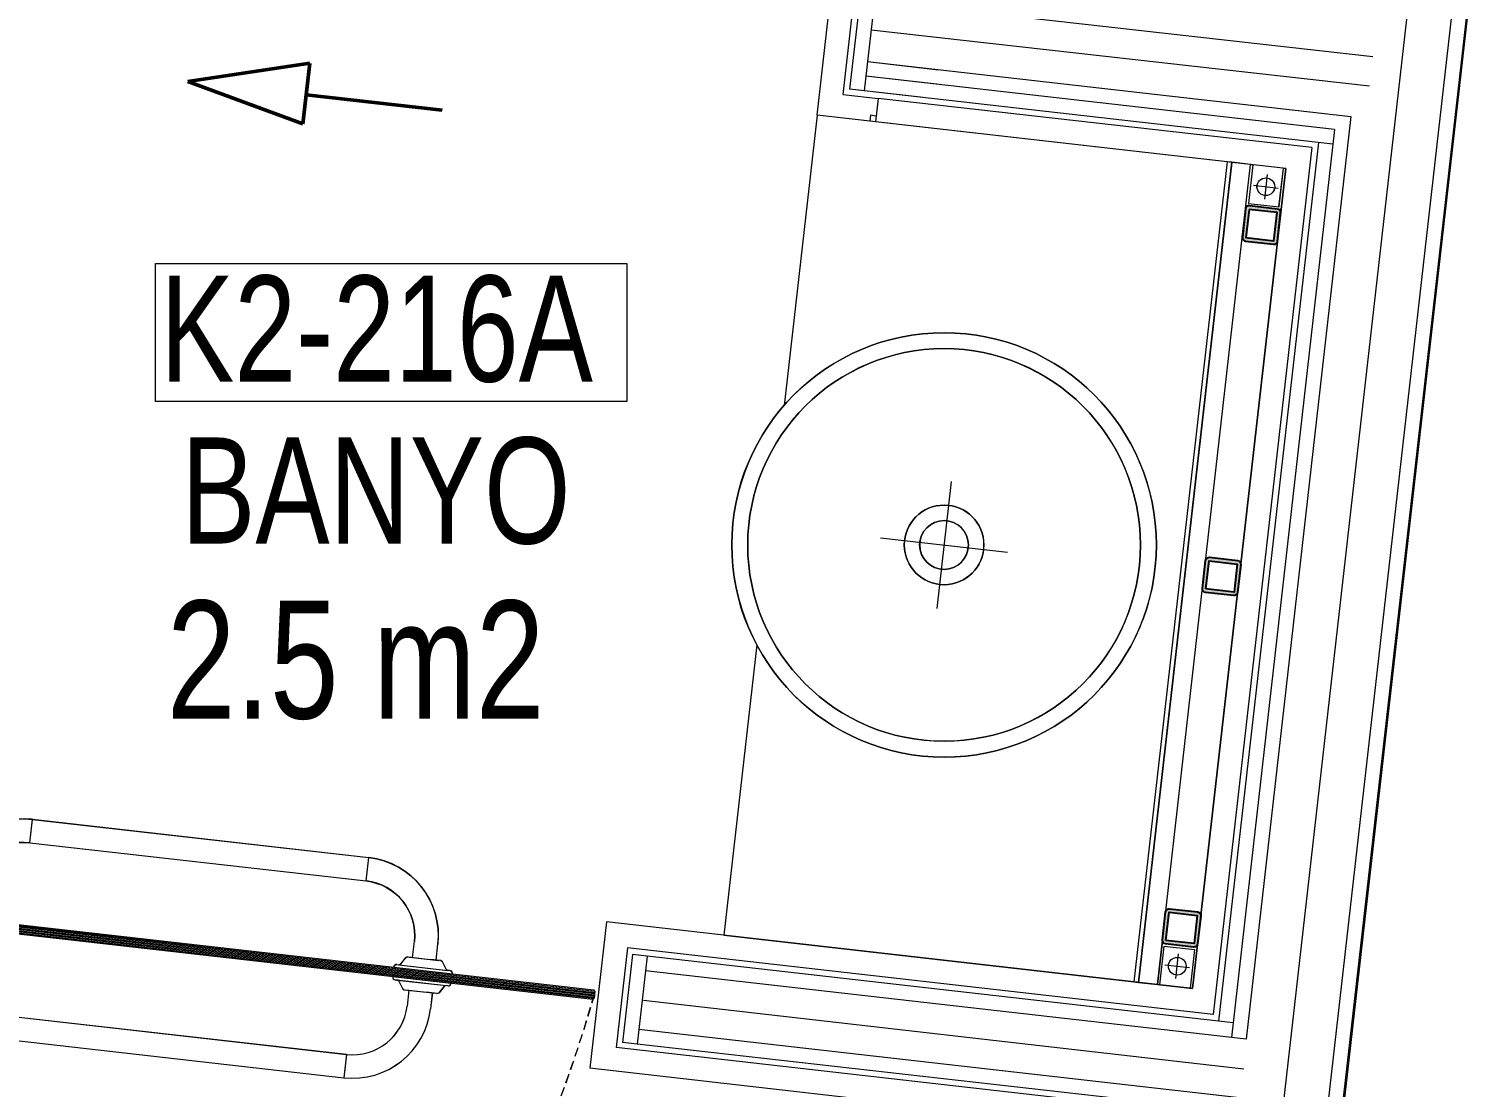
# Model space of a CAD drawing. Header units: millimetres. Extents: x 26282 to 30760, y 1404 to 4574.
# Drawn here: x 29910.3 to 30032.8, y 3835.8 to 3925.6 of the extents above; entities that cross this region are included whole.
import ezdxf

# ---------------------------------------------------------------- set-up
doc = ezdxf.new("R2010")
doc.units = ezdxf.units.MM
doc.header["$LTSCALE"] = 0.25
doc.linetypes.add('HIDDEN2', pattern=[4.7625, 3.175, -1.5875])
for name, color, linetype, lineweight in [('(YP-ZC) A-FURNITURE', 33, 'Continuous', 20), ('(YP-ZC) A-LW13', 148, 'Continuous', 13), ('(YP-ZC) A-SANITARY', 120, 'Continuous', 20), ('AB-DUV', 4, 'Continuous', 50), ('DOOR-INT (3RDF)', 157, 'Continuous', 15), ('FURNITURE (3RDF)', 43, 'Continuous', 20), ('ID-ALCIPAN', 124, 'Continuous', 20), ('ID-HATCH', 252, 'Continuous', 18), ('LIGHTENING FIXTURE (3RDF)', 50, 'Continuous', 20), ('METAL PROFILE (3RDF)', 251, 'Continuous', 18), ('MIRROR (3RDF)', 150, 'Continuous', 9), ('SANITARY-ACCESSORIES(3RDF)', 2, 'Continuous', 9), ('TEXT-GNRL (3RDF)', 254, 'Continuous', 15), ('WALL CLADDING (3RDF)', 43, 'Continuous', 13), ('WALLPAPER (3RDF)', 63, 'Continuous', 13), ('WOOD (3RDF)', 45, 'Continuous', 15)]:
    doc.layers.add(name, color=color, linetype=linetype, lineweight=lineweight)
doc.layers.add('ID-PROFIL', color=145, linetype='Continuous')
doc.layers.add('WALL COVERING_MARBLE (3RDF)', color=246, linetype='Continuous')
doc.styles.add('M-IKI-50', font='arial.ttf', dxfattribs={"width": 0.75, "height": 10})
doc.styles.add('M-UC-50', font='arial.ttf', dxfattribs={"width": 0.75, "height": 15})
doc.linetypes.add('BATTING', pattern='A,0.0001,-0.1,[134,ltypeshp.shx,S=0.1,R=0,X=-0.1,Y=0],-0.2,[134,ltypeshp.shx,S=0.1,R=180,X=0.1,Y=0],-0.1', length=0.4001)

# ---------------------------------------------------------------- blocks, each defined once
blk = doc.blocks.new('A$C52024FE6')
blk.add_line((11.6, -2.7, 0), (11.6, 2.48, 0))
at = {"elevation": 0}
blk.add_lwpolyline([(21.7, 0), (11.6, 2.48)], dxfattribs=at)
for points in [[(0, 0), (11.6, 0)], [(0, 0), (11.6, 0)], [(21.7, 0), (11.6, -2.7)]]:
    blk.add_lwpolyline(points)
blk = doc.blocks.new('ZERGTEZTY')
at = {"layer": 'SANITARY-ACCESSORIES(3RDF)'}
for p, q in [((12647.41, 1641.18), (12642.41, 1641.18)), ((12682.41, 1641.18), (12687.41, 1641.18)), ((12682.41, 1641.18), (12687.41, 1641.18)), ((12642.66, 1640.93), (12642.81, 1640.93)), ((12647.02, 1640.93), (12642.81, 1640.93)), ((12642.97, 1640.85), (12643.35, 1640.26)), ((12643.52, 1640.18), (12644.41, 1640.18)), ((12646.16, 1640.18), (12643.66, 1640.18)), ((12643.91, 1640.18), (12643.91, 1638.83)), ((12646.31, 1640.18), (12644.41, 1640.18)), ((12645.91, 1640.18), (12645.91, 1638.83)), ((12646.85, 1640.85), (12646.47, 1640.26)), ((12647.16, 1640.93), (12647.02, 1640.93)), ((12682.66, 1640.93), (12682.81, 1640.93)), ((12682.66, 1640.93), (12682.81, 1640.93)), ((12682.81, 1640.93), (12687.02, 1640.93)), ((12682.81, 1640.93), (12687.02, 1640.93)), ((12682.97, 1640.85), (12683.35, 1640.26)), ((12683.52, 1640.18), (12685.41, 1640.18)), ((12683.66, 1640.18), (12686.16, 1640.18)), ((12683.91, 1640.18), (12683.91, 1638.83)), ((12686.31, 1640.18), (12685.41, 1640.18)), ((12685.91, 1640.18), (12685.91, 1638.83)), ((12686.85, 1640.85), (12686.47, 1640.26)), ((12687.16, 1640.93), (12687.02, 1640.93)), ((12687.16, 1640.93), (12687.02, 1640.93)), ((12650.56, 1634.18), (12650.56, 1632.18)), ((12650.56, 1634.18), (12679.26, 1634.18)), ((12679.26, 1634.18), (12679.26, 1632.18)), ((12679.26, 1634.18), (12679.26, 1632.18)), ((12650.56, 1632.18), (12679.26, 1632.18))]:
    blk.add_line(p, q, dxfattribs=at)
for centre, radius, start, end in [((12642.66, 1641.18), 0.25, 179.9982, 269.9982), ((12647.16, 1641.18), 0.25, 269.9982, 359.9982), ((12682.66, 1641.18), 0.25, 179.9982, 269.9982), ((12682.66, 1641.18), 0.25, 179.9982, 269.9982), ((12687.16, 1641.18), 0.25, 269.9982, 359.9982), ((12687.16, 1641.18), 0.25, 269.9982, 359.9982), ((12642.81, 1640.73), 0.2, 35.5359, 89.9982), ((12643.52, 1640.38), 0.2, 215.5359, 269.9982), ((12646.31, 1640.38), 0.2, 269.9982, 324.4605), ((12647.02, 1640.73), 0.2, 89.9982, 144.4605), ((12682.81, 1640.73), 0.2, 35.5359, 89.9982), ((12682.81, 1640.73), 0.2, 35.5359, 89.9982), ((12683.52, 1640.38), 0.2, 215.5359, 269.9982), ((12686.31, 1640.38), 0.2, 269.9982, 324.4605), ((12687.02, 1640.73), 0.2, 89.9982, 144.4605), ((12687.02, 1640.73), 0.2, 89.9982, 144.4605), ((12650.56, 1638.83), 6.65, 179.9982, 269.9982), ((12650.56, 1638.83), 4.65, 179.9982, 269.9982), ((12679.26, 1638.83), 4.65, 269.9982, 359.9982), ((12679.26, 1638.83), 6.65, 269.9982, 359.9982)]:
    blk.add_arc(centre, radius, start, end, dxfattribs=at)
blk = doc.blocks.new('A$C3AC107B1')
for p, q in [((0.05, 69.5), (3.55, 69.5)), ((3.35, 69.68), (0.25, 69.68)), ((1.35, 69), (1.35, 69.5)), ((2.25, 69), (2.25, 69.5))]:
    blk.add_line(p, q)
at = {"linetype": 'Continuous'}
for p, q in [((0.9, 68.8), (0.9, 66.3)), ((2.5, 69), (1.1, 69)), ((1.3, 66.1), (1.3, 68.6)), ((2.7, 68.6), (1.3, 68.6)), ((2.3, 66.1), (2.3, 68.58)), ((2.7, 68.58), (2.3, 68.58)), ((2.7, 68.8), (2.7, 68.6)), ((2.7, 68.58), (2.7, 66.3)), ((1.3, 66.1), (1.1, 66.1)), ((2.5, 66.1), (2.3, 66.1))]:
    blk.add_line(p, q, dxfattribs=at)
at = {"color": 141}
for p, q in [((1.5, 68.3), (1.4, 68.2)), ((1.4, 68.2), (1.4, 0.1)), ((1.5, 68.3), (2.1, 68.3)), ((1.5, 68.3), (1.5, 0)), ((1.6, 68.3), (1.6, 0)), ((1.7, 68.3), (1.7, 0)), ((1.8, 68.3), (1.8, 0)), ((1.9, 68.3), (1.9, 0)), ((2, 68.3), (2, 0)), ((2.1, 68.3), (2.2, 68.2)), ((2.1, 68.3), (2.1, 0)), ((2.2, 68.2), (2.2, 0.1)), ((1.5, 0), (1.4, 0.1)), ((2.1, 0), (2.2, 0.1))]:
    blk.add_line(p, q, dxfattribs=at)
at = {"color": 251, "linetype": 'HIDDEN2'}
blk.add_lwpolyline([(1.75, 68.3), (47.67, 17.75)], dxfattribs=at)
at = {"color": 141}
blk.add_lwpolyline([(1.5, 0), (2.1, 0)], dxfattribs=at)
for centre, start, end in [((0.25, 69.48), 90, 173.8235), ((3.35, 69.48), 6.1765, 90)]:
    blk.add_arc(centre, 0.2, start, end)
at = {"linetype": 'Continuous'}
for centre, start, end in [((1.1, 68.8), 90, 180), ((2.5, 68.8), 0, 90), ((1.1, 66.3), 180, 270), ((2.5, 66.3), 270, 0)]:
    blk.add_arc(centre, 0.2, start, end, dxfattribs=at)
at = {"color": 251, "linetype": 'HIDDEN2'}
blk.add_arc((-18.41, 120.46), 122.13, 279.4986, 302.755, dxfattribs=at)
at = {"layer": 'SANITARY-ACCESSORIES(3RDF)', "rotation": 270}
blk.add_blockref('ZERGTEZTY', (-1639.78, 12699.59), dxfattribs=at)
at = {"layer": 'SANITARY-ACCESSORIES(3RDF)', "xscale": -1, "rotation": 90}
blk.add_blockref('ZERGTEZTY', (1643.38, 12699.59), dxfattribs=at)
blk = doc.blocks.new('A$C6BA37630')
for p, q in [((200, 260.2), (200, 139.8)), ((139.8, 200), (260.2, 200))]:
    blk.add_line(p, q)
for radius in [200, 185, 37.5, 23]:
    blk.add_circle((200, 200), radius)
blk = doc.blocks.new('40x40 profil')
at = {"layer": 'ID-PROFIL'}
h = blk.add_hatch(color=256, dxfattribs=at)
h.paths.add_polyline_path([(1.6, 4), (-1.6, 4, 0.414214), (-2, 3.6), (-2, 0.4, 0.414214), (-1.6, 0), (1.6, 0, 0.414214), (2, 0.4), (2, 3.6, 0.414214)])
h.paths.add_polyline_path([(1.6, 3.6), (-1.6, 3.6), (-1.6, 0.4), (1.6, 0.4)], flags=16)
blk.add_lwpolyline([(1.6, 4), (-1.6, 4, 0.414214), (-2, 3.6), (-2, 0.4, 0.414214), (-1.6, 0), (1.6, 0, 0.414214), (2, 0.4), (2, 3.6, 0.414214)], format="xyb", close=True, dxfattribs=at)
blk.add_lwpolyline([(1.6, 3.6), (-1.6, 3.6), (-1.6, 0.4), (1.6, 0.4)], close=True, dxfattribs=at)
blk = doc.blocks.new('BANYODOLAP-208-216')
at = {"layer": '(YP-ZC) A-FURNITURE'}
blk.add_lwpolyline([(45.22, 3.18), (70, 3.18), (70, 43.18), (0, 43.18), (0, 3.18), (24.78, 3.18)], dxfattribs=at)
at = {"layer": 'LIGHTENING FIXTURE (3RDF)'}
for p, q in [((0.68, 41.68, 0), (2.78, 41.68, 0)), ((1.73, 40.63, 0), (1.73, 42.73, 0)), ((69.32, 41.68, 0), (67.22, 41.68, 0)), ((68.27, 40.63, 0), (68.27, 42.73, 0))]:
    blk.add_line(p, q, dxfattribs=at)
for centre in [(1.73, 41.68, 0), (68.27, 41.68, 0)]:
    blk.add_circle(centre, 0.75, dxfattribs=at)
at = {"layer": 'MIRROR (3RDF)', "color": 8, "extrusion": (-1.27097e-10, -3.12201e-07, 1), "elevation": 0}
blk.add_lwpolyline([(3.3, 40.38), (3.3, 42.98), (0, 42.98), (0, 43.18), (3.5, 43.18), (3.5, 40.18), (0, 40.18), (0, 40.38)], close=True, dxfattribs=at)
at = {"layer": 'MIRROR (3RDF)', "color": 8, "extrusion": (1.27097e-10, -3.12201e-07, 1), "elevation": 0}
blk.add_lwpolyline([(66.7, 40.38), (66.7, 42.98), (70, 42.98), (70, 43.18), (66.5, 43.18), (66.5, 40.18), (70, 40.18), (70, 40.38)], close=True, dxfattribs=at)
at = {"layer": 'MIRROR (3RDF)', "elevation": 0}
blk.add_lwpolyline([(70, 38.18), (70, 38.58), (0, 38.58), (0, 38.18)], close=True, dxfattribs=at)
at = {"layer": 'WALL CLADDING (3RDF)', "elevation": 0}
blk.add_lwpolyline([(70, 38.58), (70, 40.18), (0, 40.18), (0, 38.58)], close=True, dxfattribs=at)
at = {"layer": '(YP-ZC) A-SANITARY', "extrusion": (-4.79947e-07, 0, -1), "xscale": 0.0900000000000004, "yscale": 0.0900000000000004, "zscale": -0.0900000000000004, "rotation": 180}
blk.add_blockref('A$C6BA37630', (-17, 36, 0), dxfattribs=at)
at = {"layer": 'METAL PROFILE (3RDF)', "xscale": 0.7499999999863942, "yscale": 0.7499999999863942, "zscale": 0.7499999999863942, "rotation": 180}
blk.add_blockref('40x40 profil', (5, 43.18, 0), dxfattribs=at)
at = {"layer": 'METAL PROFILE (3RDF)', "extrusion": (0, 0, -1), "xscale": 0.7499999999863942, "yscale": 0.7499999999863942, "zscale": -0.7499999999863942, "rotation": 180}
for p in [(-35, 43.18, 0), (-65, 43.18, 0)]:
    blk.add_blockref('40x40 profil', p, dxfattribs=at)
blk = doc.blocks.new('A$C187D15ED')
at = {"layer": '(YP-ZC) A-LW13', "ltscale": 0.25}
blk.add_line((10453.87, 3718.18, 0), (10411.6, 3722.94, 0), dxfattribs=at)
at = {"layer": 'ID-ALCIPAN', "ltscale": 0.25}
for p, q in [((10411.05, 3729.1, 0), (10409.49, 3715.44, 0)), ((10412.15, 3727.72, 0), (10410.74, 3715.3, 0)), ((10462.25, 3725.8, 0), (10440.24, 3532.16, 0)), ((10460.73, 3723.46, 0), (10439.14, 3533.54, 0)), ((10411.02, 3717.79, 0), (10417.03, 3717.1, 0)), ((10411.02, 3717.79, 0), (10452, 3713.13, 0)), ((10416.89, 3715.86, 0), (10410.88, 3716.54, 0)), ((10450.62, 3712.03, 0), (10410.88, 3716.54, 0)), ((10415.51, 3714.76, 0), (10409.49, 3715.44, 0)), ((10450.48, 3710.79, 0), (10409.49, 3715.44, 0)), ((10452, 3713.13, 0), (10443.11, 3634.88, 0)), ((10450.62, 3712.03, 0), (10441.87, 3635.02, 0)), ((10449.24, 3710.93, 0), (10440.77, 3636.41, 0)), ((10391.09, 3642.05, 0), (10390.24, 3634.6, 0)), ((10442.01, 3636.26, 0), (10391.09, 3642.05, 0)), ((10392.33, 3641.91, 0), (10391.48, 3634.46, 0)), ((10443.11, 3634.88, 0), (10392.19, 3640.67, 0)), ((10442.55, 3629.91, 0), (10391.62, 3635.7, 0)), ((10441.16, 3628.81, 0), (10390.24, 3634.6, 0))]:
    blk.add_line(p, q, dxfattribs=at)
at = {"layer": 'ID-HATCH', "linetype": 'BATTING', "lineweight": 0, "ltscale": 7.3}
blk.add_line((10456.86, 3722.64, 0), (10435.85, 3537.83, 0), dxfattribs=at)
at = {"layer": 'ID-HATCH', "linetype": 'BATTING', "lineweight": 0, "ltscale": 4.5}
for p, q in [((10453.59, 3715.7, 0), (10411.32, 3720.46, 0)), ((10392.01, 3638.18, 55.76), (10442.93, 3632.36, 55.76))]:
    blk.add_line(p, q, dxfattribs=at)
at = {"layer": 'TEXT-GNRL (3RDF)', "linetype": 'Continuous'}
blk.add_lwpolyline([(10350.63, 3700.67), (10390.6, 3700.67), (10390.6, 3688.95), (10350.63, 3688.95)], close=True, dxfattribs=at)
at = {"layer": 'WALL COVERING_MARBLE (3RDF)', "lineweight": 0}
for p, q in [((10448.69, 3710.49, 0), (10411.92, 3714.66, 0)), ((10446.47, 3708.72, 0), (10411.7, 3712.68, 0)), ((10448.69, 3710.49, 0), (10440.33, 3636.96, 0)), ((10446.47, 3708.72, 0), (10438.57, 3639.17, 0)), ((10388.88, 3644.82, 0), (10387.47, 3632.4, 0)), ((10438.57, 3639.17, 0), (10388.88, 3644.82, 0)), ((10390.65, 3642.61, 0), (10389.69, 3634.16, 0)), ((10440.33, 3636.96, 0), (10390.65, 3642.61, 0)), ((10439.37, 3628.51, 0), (10389.69, 3634.16, 0)), ((10437.16, 3626.75, 0), (10387.47, 3632.4, 0))]:
    blk.add_line(p, q, dxfattribs=at)
at = {"layer": 'WALL COVERING_MARBLE (3RDF)', "lineweight": 0, "elevation": 0}
blk.add_lwpolyline([(10411.92, 3714.66), (10411.7, 3712.68)], dxfattribs=at)
at = {"layer": 'WALLPAPER (3RDF)'}
blk.add_line((10462.36, 3725.89, 0), (10440.33, 3532.05, 0), dxfattribs=at)
at = {"layer": 'WOOD (3RDF)'}
for p, q in [((10406.73, 3713.24, 0), (10408.85, 3731.87, 0)), ((10408.94, 3715, 0), (10410.61, 3729.66, 0)), ((10408.94, 3715, 0), (10411.92, 3714.66, 0)), ((10411.92, 3714.66, 0), (10411.75, 3713.17, 0)), ((10411.2, 3712.73, 0), (10406.73, 3713.24, 0)), ((10411.26, 3713.23, 0), (10411.2, 3712.73, 0)), ((10411.75, 3713.17, 0), (10411.26, 3713.23, 0))]:
    blk.add_line(p, q, dxfattribs=at)
at = {"rotation": 173.5167870217453}
blk.add_blockref('A$C52024FE6', (10374.94, 3713.66, -42.27), dxfattribs=at)
at = {"layer": 'DOOR-INT (3RDF)', "xscale": -1, "rotation": 83.51685449552494}
blk.add_blockref('A$C3AC107B1', (10388.06, 3640.43, 0), dxfattribs=at)
at = {"layer": 'FURNITURE (3RDF)', "rotation": 263.516787021782}
blk.add_blockref('BANYODOLAP-208-216', (10403.57, 3713.6, 0), dxfattribs=at)
at = {"layer": 'TEXT-GNRL (3RDF)', "linetype": 'Continuous', "width": 0.75}
for s, height, style, p in [('K2-216A', 9, 'M-UC-50', (10351.03, 3690.64)), ('BANYO', 9, 'M-UC-50', (10352.82, 3676.91)), ('2.5 m2', 10, 'M-IKI-50', (10351.6, 3662.07))]:
    blk.add_text(s, height=height, dxfattribs=dict(at, style=style)).set_placement(p)

msp = doc.modelspace()

# ---------------------------------------------------------------- block references
at = {"layer": 'AB-DUV', "ltscale": 100}
msp.add_blockref('A$C187D15ED', (19570.424, 205.028, 5.126), dxfattribs=at)

# ---------------------------------------------------------------- next in the draw order: hatches: boundary and pattern name
at = {"layer": 'ID-PROFIL'}
h = msp.add_hatch(color=256, dxfattribs=at)
h.paths.add_polyline_path([(30013.485, 3910.316), (30013.214, 3907.931, 0.4142136), (30013.478, 3907.599), (30015.863, 3907.328, 0.4142136), (30016.195, 3907.592), (30016.466, 3909.977, 0.4142136), (30016.202, 3910.309), (30013.817, 3910.58, 0.4142136)])
h.paths.add_polyline_path([(30013.783, 3910.282), (30013.512, 3907.897), (30015.897, 3907.626), (30016.168, 3910.011)], flags=16)
h = msp.add_hatch(color=256, dxfattribs=at)
h.paths.add_polyline_path([(30009.829, 3878.121), (30010.1, 3880.505, -0.4142136), (30010.432, 3880.77), (30012.817, 3880.499, -0.4142136), (30013.081, 3880.167), (30012.81, 3877.782, -0.4142136), (30012.478, 3877.518), (30010.093, 3877.789, -0.4142136)])
h.paths.add_polyline_path([(30010.127, 3878.087), (30010.398, 3880.472), (30012.783, 3880.201), (30012.512, 3877.816)], flags=16)
h = msp.add_hatch(color=256, dxfattribs=at)
h.paths.add_polyline_path([(30006.441, 3848.315), (30006.712, 3850.699, -0.4142136), (30007.044, 3850.963), (30009.428, 3850.692, -0.4142136), (30009.692, 3850.36), (30009.421, 3847.976, -0.4142136), (30009.09, 3847.712), (30006.705, 3847.983, -0.4142136)])
h.paths.add_polyline_path([(30006.739, 3848.281), (30007.01, 3850.665), (30009.394, 3850.394), (30009.123, 3848.01)], flags=16)

# ---------------------------------------------------------------- next in the draw order: linework, layer by layer
at = {"layer": '(YP-ZC) A-FURNITURE', "elevation": 5.126}
msp.add_lwpolyline([(29972.047, 3873.341), (29969.248, 3848.716), (30008.992, 3844.2), (30016.896, 3913.752), (29977.152, 3918.268), (29974.354, 3893.643)], dxfattribs=at)
at = {"layer": '(YP-ZC) A-SANITARY', "extrusion": (-5.41918e-08, -4.76877e-07, 1)}
for p, q in [((29988.537, 3887.204, 5.126), (29987.313, 3876.433, 5.126)), ((29982.54, 3882.431, 5.126), (29993.311, 3881.207, 5.126))]:
    msp.add_line(p, q, dxfattribs=at)
for radius in [18, 16.65, 3.375, 2.07]:
    msp.add_circle((29987.925, 3881.819, 5.123), radius, dxfattribs=at)
at = {"layer": 'AB-DUV'}
msp.add_line((29934.147, 3922.68, -37.14), (29933.563, 3917.535, -37.14), dxfattribs=at)
at = {"layer": 'AB-DUV', "elevation": -37.14}
for points in [[(29923.808, 3921.141), (29934.147, 3922.68)], [(29923.808, 3921.141), (29933.563, 3917.535)], [(29945.366, 3918.691), (29933.843, 3920.001)], [(29945.366, 3918.691), (29933.843, 3920.001)]]:
    msp.add_lwpolyline(points, dxfattribs=at)
at = {"layer": 'DOOR-INT (3RDF)', "color": 141}
for p, q in [((29890.431, 3851.483, 5.126), (29958.294, 3843.771, 5.126)), ((29890.442, 3851.583, 5.126), (29958.306, 3843.871, 5.126)), ((29890.454, 3851.682, 5.126), (29958.317, 3843.97, 5.126)), ((29890.564, 3851.77, 5.126), (29958.229, 3844.081, 5.126)), ((29890.386, 3851.086, 5.126), (29958.249, 3843.374, 5.126)), ((29890.397, 3851.185, 5.126), (29958.261, 3843.473, 5.126)), ((29890.409, 3851.284, 5.126), (29958.272, 3843.573, 5.126)), ((29890.42, 3851.384, 5.126), (29958.283, 3843.672, 5.126)), ((29890.474, 3850.975, 5.126), (29958.139, 3843.286, 5.126)), ((29958.249, 3843.374, 5.126), (29958.139, 3843.286, 5.126)), ((29958.317, 3843.97, 5.126), (29958.229, 3844.081, 5.126))]:
    msp.add_line(p, q, dxfattribs=at)
at = {"layer": 'DOOR-INT (3RDF)', "color": 141, "elevation": 5.126}
msp.add_lwpolyline([(29958.317, 3843.97), (29958.249, 3843.374)], dxfattribs=at)
at = {"layer": 'DOOR-INT (3RDF)', "color": 251, "linetype": 'HIDDEN2'}
msp.add_arc((29840.875, 3877.349, 5.126), 122.135, 320.76181, 344.01829, dxfattribs=at)
at = {"layer": 'ID-PROFIL', "elevation": 5.126}
for points in [[(30013.485, 3910.316), (30013.214, 3907.931, 0.4142136), (30013.478, 3907.599), (30015.863, 3907.328, 0.4142136), (30016.195, 3907.592), (30016.466, 3909.977, 0.4142136), (30016.202, 3910.309), (30013.817, 3910.58, 0.4142136)], [(30009.829, 3878.121), (30010.1, 3880.505, -0.4142136), (30010.432, 3880.77), (30012.817, 3880.499, -0.4142136), (30013.081, 3880.167), (30012.81, 3877.782, -0.4142136), (30012.478, 3877.518), (30010.093, 3877.789, -0.4142136)], [(30006.441, 3848.315), (30006.712, 3850.699, -0.4142136), (30007.044, 3850.963), (30009.428, 3850.692, -0.4142136), (30009.692, 3850.36), (30009.421, 3847.976, -0.4142136), (30009.09, 3847.712), (30006.705, 3847.983, -0.4142136)]]:
    msp.add_lwpolyline(points, format="xyb", close=True, dxfattribs=at)
for points in [[(30013.783, 3910.282), (30013.512, 3907.897), (30015.897, 3907.626), (30016.168, 3910.011)], [(30010.127, 3878.087), (30010.398, 3880.472), (30012.783, 3880.201), (30012.512, 3877.816)], [(30006.739, 3848.281), (30007.01, 3850.665), (30009.394, 3850.394), (30009.123, 3848.01)]]:
    msp.add_lwpolyline(points, close=True, dxfattribs=at)
at = {"layer": 'LIGHTENING FIXTURE (3RDF)'}
for p, q in [((30015.329, 3913.245, 5.126), (30015.091, 3911.159, 5.126)), ((30014.166, 3912.321, 5.126), (30016.253, 3912.083, 5.126)), ((30007.58, 3845.046, 5.126), (30007.816, 3847.133, 5.126)), ((30006.655, 3846.208, 5.126), (30008.742, 3845.971, 5.126))]:
    msp.add_line(p, q, dxfattribs=at)
for centre in [(30015.21, 3912.202, 5.126), (30007.698, 3846.089, 5.126)]:
    msp.add_circle(centre, 0.75, dxfattribs=at)
at = {"layer": 'MIRROR (3RDF)', "elevation": 5.126}
msp.add_lwpolyline([(30004.024, 3844.764), (30004.422, 3844.719), (30012.326, 3914.271), (30011.928, 3914.317)], close=True, dxfattribs=at)
at = {"layer": 'MIRROR (3RDF)', "color": 8, "extrusion": (-3.1019e-07, 3.53775e-08, 1), "elevation": 5.117}
msp.add_lwpolyline([(30013.74, 3910.789), (30016.323, 3910.495), (30016.698, 3913.775), (30016.896, 3913.752), (30016.499, 3910.273), (30013.519, 3910.613), (30013.915, 3914.091), (30014.114, 3914.068)], close=True, dxfattribs=at)
at = {"layer": 'MIRROR (3RDF)', "color": 8, "extrusion": (-3.10218e-07, 3.51249e-08, 1), "elevation": 5.117}
msp.add_lwpolyline([(30006.583, 3847.795), (30009.166, 3847.502), (30008.794, 3844.222), (30008.992, 3844.2), (30009.388, 3847.678), (30006.407, 3848.016), (30006.013, 3844.538), (30006.212, 3844.516)], close=True, dxfattribs=at)
at = {"layer": 'SANITARY-ACCESSORIES(3RDF)'}
for p, q in [((29910.404, 3856.561, 5.126), (29910.629, 3858.548, 5.126)), ((29910.629, 3858.548, 5.126), (29939.146, 3855.307, 5.126)), ((29910.404, 3856.561, 5.126), (29938.92, 3853.32, 5.126)), ((29938.92, 3853.32, 5.126), (29939.146, 3855.307, 5.126)), ((29938.92, 3853.32, 5.126), (29939.146, 3855.307, 5.126)), ((29942.863, 3846.833, 5.126), (29943.015, 3848.175, 5.126)), ((29944.85, 3846.608, 5.126), (29945.003, 3847.949, 5.126)), ((29941.854, 3846.278, 5.126), (29942.297, 3846.813, 5.126)), ((29942.468, 3846.878, 5.126), (29944.353, 3846.664, 5.126)), ((29942.615, 3846.862, 5.126), (29945.099, 3846.579, 5.126)), ((29945.245, 3846.563, 5.126), (29944.353, 3846.664, 5.126)), ((29941.26, 3846.009, 5.126), (29946.228, 3845.445, 5.126)), ((29941.26, 3846.009, 5.126), (29946.228, 3845.445, 5.126)), ((29941.536, 3846.229, 5.126), (29941.682, 3846.213, 5.126)), ((29941.536, 3846.229, 5.126), (29941.682, 3846.213, 5.126)), ((29941.682, 3846.213, 5.126), (29945.861, 3845.738, 5.126)), ((29941.682, 3846.213, 5.126), (29945.861, 3845.738, 5.126)), ((29945.709, 3845.84, 5.126), (29945.397, 3846.461, 5.126)), ((29946.008, 3845.721, 5.126), (29945.861, 3845.738, 5.126)), ((29946.008, 3845.721, 5.126), (29945.861, 3845.738, 5.126)), ((29941.169, 3845.214, 5.126), (29946.137, 3844.65, 5.126)), ((29941.169, 3845.214, 5.126), (29946.137, 3844.65, 5.126)), ((29941.39, 3844.938, 5.126), (29941.536, 3844.921, 5.126)), ((29941.39, 3844.938, 5.126), (29941.536, 3844.921, 5.126)), ((29941.536, 3844.921, 5.126), (29945.715, 3844.446, 5.126)), ((29941.536, 3844.921, 5.126), (29945.715, 3844.446, 5.126)), ((29941.688, 3844.819, 5.126), (29942, 3844.198, 5.126)), ((29945.543, 3844.381, 5.126), (29945.1, 3843.845, 5.126)), ((29945.861, 3844.429, 5.126), (29945.715, 3844.446, 5.126)), ((29945.861, 3844.429, 5.126), (29945.715, 3844.446, 5.126)), ((29942.152, 3844.096, 5.126), (29944.037, 3843.882, 5.126)), ((29942.298, 3844.079, 5.126), (29944.782, 3843.797, 5.126)), ((29942.547, 3844.051, 5.126), (29942.394, 3842.71, 5.126)), ((29944.929, 3843.781, 5.126), (29944.037, 3843.882, 5.126)), ((29944.534, 3843.825, 5.126), (29944.381, 3842.484, 5.126)), ((29908.732, 3841.855, 5.126), (29937.249, 3838.615, 5.126)), ((29908.506, 3839.868, 5.126), (29937.023, 3836.628, 5.126)), ((29937.249, 3838.615, 5.126), (29937.023, 3836.628, 5.126)), ((29937.249, 3838.615, 5.126), (29937.023, 3836.628, 5.126))]:
    msp.add_line(p, q, dxfattribs=at)
for centre, radius, start, end in [((29909.879, 3851.941, 5.126), 6.65, 83.51864, 173.51864), ((29909.879, 3851.941, 5.126), 4.65, 83.51864, 173.51864), ((29938.395, 3848.7, 5.126), 6.65, 353.51864, 83.51864), ((29938.395, 3848.7, 5.126), 4.65, 353.51864, 83.51864), ((29942.446, 3846.68, 5.126), 0.2, 83.51864, 137.98096), ((29941.508, 3845.981, 5.126), 0.25, 83.51864, 173.51864), ((29941.508, 3845.981, 5.126), 0.25, 83.51864, 173.51864), ((29941.705, 3846.411, 5.126), 0.2, 263.51864, 317.98096), ((29941.705, 3846.411, 5.126), 0.2, 263.51864, 317.98096), ((29945.222, 3846.364, 5.126), 0.2, 29.05632, 83.51864), ((29945.884, 3845.937, 5.126), 0.2, 209.05632, 263.51864), ((29945.884, 3845.937, 5.126), 0.2, 209.05632, 263.51864), ((29945.979, 3845.473, 5.126), 0.25, 353.51864, 83.51864), ((29945.979, 3845.473, 5.126), 0.25, 353.51864, 83.51864), ((29941.418, 3845.186, 5.126), 0.25, 173.51507, 263.51507), ((29941.418, 3845.186, 5.126), 0.25, 173.51507, 263.51507), ((29941.513, 3844.722, 5.126), 0.2, 29.05274, 83.51507), ((29941.513, 3844.722, 5.126), 0.2, 29.05274, 83.51507), ((29942.175, 3844.295, 5.126), 0.2, 209.05274, 263.51507), ((29945.692, 3844.247, 5.126), 0.2, 83.51507, 137.97739), ((29945.692, 3844.247, 5.126), 0.2, 83.51507, 137.97739), ((29945.889, 3844.678, 5.126), 0.25, 263.51507, 353.51507), ((29945.889, 3844.678, 5.126), 0.25, 263.51507, 353.51507), ((29944.951, 3843.979, 5.126), 0.2, 263.51507, 317.97739), ((29937.774, 3843.235, 5.126), 6.65, 263.51507, 353.51507), ((29937.774, 3843.235, 5.126), 4.65, 263.51507, 353.51507)]:
    msp.add_arc(centre, radius, start, end, dxfattribs=at)
at = {"layer": 'WALL CLADDING (3RDF)', "elevation": 5.126}
msp.add_lwpolyline([(30004.422, 3844.719), (30006.012, 3844.538), (30013.915, 3914.091), (30012.326, 3914.271)], close=True, dxfattribs=at)

doc.saveas('drawing.dxf')
